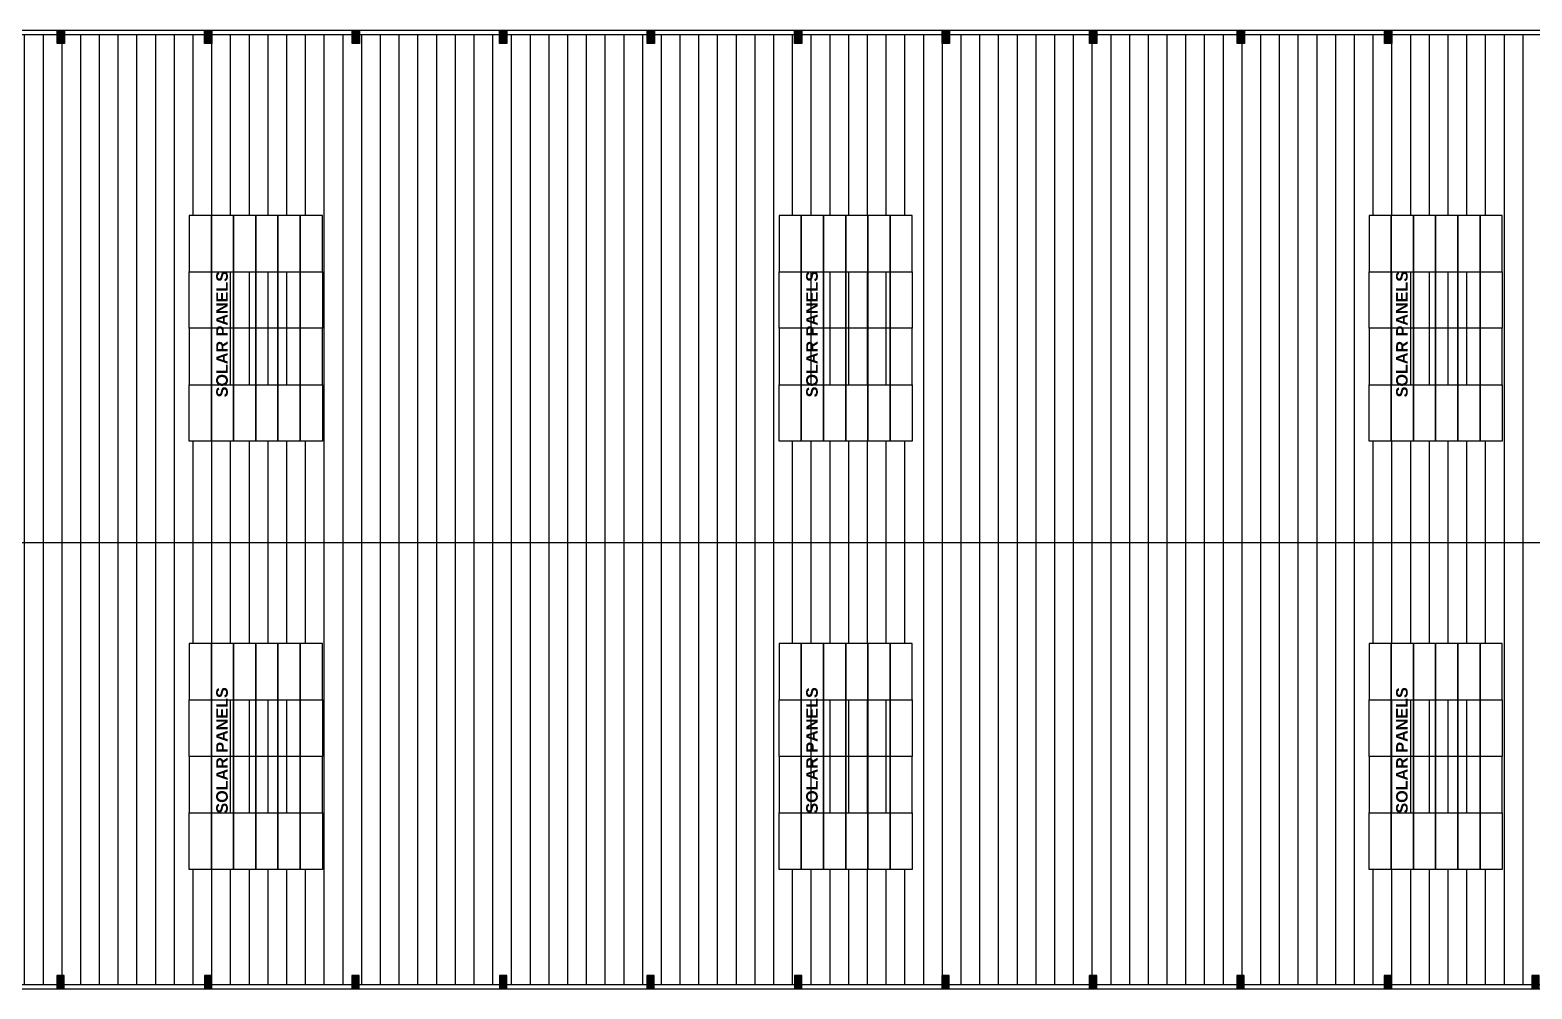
# Model space of a CAD drawing. Header units: metres. Extents: x 6804 to 7881, y 412 to 705.
# Drawn here: x 7351.7 to 7428, y 520.4 to 569.2 of the extents above; entities that cross this region are included whole.
import ezdxf

# ---------------------------------------------------------------- set-up
doc = ezdxf.new("R2010")
doc.units = ezdxf.units.M
doc.header["$LTSCALE"] = 5
doc.linetypes.add('CONTINOUS', pattern=[0])
doc.layers.get('0').update_dxf_attribs({"color": 8, "linetype": 'CONTINUOUS'})
for name, color, linetype in [('_CourtYard(OTS)', 8, 'CONTINUOUS'), ('col', 8, 'CONTINUOUS'), ('HATCH', 8, 'CONTINUOUS'), ('Steel', 1, 'CONTINUOUS'), ('TEXT NOTES', 200, 'CONTINUOUS'), ('WAL', 1, 'CONTINUOUS'), ('WALL', 3, 'CONTINUOUS')]:
    doc.layers.add(name, color=color, linetype=linetype)
doc.styles.add('TITLE', font='arialbd.ttf')

# ---------------------------------------------------------------- blocks, each defined once
blk = doc.blocks.new('MFC1')
at = {"color": 252}
for p, q in [((-24, 60), (-96, 60)), ((-60, 96), (-60, 24)), ((96, 60), (24, 60)), ((60, 96), (60, 24)), ((-24, -60), (-96, -60)), ((-60, -24), (-60, -96)), ((96, -60), (24, -60)), ((60, -24), (60, -96))]:
    blk.add_line(p, q, dxfattribs=at)
at = {"color": 1}
for p, q in [((-3, 0), (3, 0)), ((0, -6.2), (0, 6.2))]:
    blk.add_line(p, q, dxfattribs=at)
blk.add_lwpolyline([(-137.5, 175), (137.5, 175), (137.5, -175), (-137.5, -175)], close=True)
for centre in [(-60, 60), (60, 60), (-60, -60), (60, -60)]:
    blk.add_circle(centre, 18)
at = {"layer": 'Steel'}
for points in [[(-112.5, 150), (-112.5, 162), (112.5, 162), (112.5, 150), (-112.5, 150)], [(-112.5, 150), (-112.5, 162), (112.5, 162), (112.5, 150), (-112.5, 150)], [(-112.5, 150), (-112.5, 162), (112.5, 162), (112.5, 150), (-112.5, 150)], [(-112.5, 150), (-112.5, 162), (112.5, 162), (112.5, 150), (-112.5, 150)], [(-112.5, 150), (-112.5, 162), (112.5, 162), (112.5, 150), (-112.5, 150)], [(-112.5, 150), (-112.5, 162), (112.5, 162), (112.5, 150), (-112.5, 150)], [(-112.5, 150), (-112.5, 162), (112.5, 162), (112.5, 150), (-112.5, 150)], [(-112.5, 150), (-112.5, 162), (112.5, 162), (112.5, 150), (-112.5, 150)], [(-112.5, 150), (-112.5, 162), (112.5, 162), (112.5, 150), (-112.5, 150)], [(-112.5, 150), (-112.5, 162), (112.5, 162), (112.5, 150), (-112.5, 150)], [(-112.5, 150), (-112.5, 162), (112.5, 162), (112.5, 150), (-112.5, 150)], [(-112.5, 150), (-112.5, 162), (112.5, 162), (112.5, 150), (-112.5, 150)], [(-112.5, 150), (-112.5, 162), (112.5, 162), (112.5, 150), (-112.5, 150)], [(-112.5, 150), (-112.5, 162), (112.5, 162), (112.5, 150), (-112.5, 150)], [(-112.5, 150), (-112.5, 162), (112.5, 162), (112.5, 150), (-112.5, 150)], [(-112.5, 150), (-112.5, 162), (112.5, 162), (112.5, 150), (-112.5, 150)], [(-112.5, 150), (-112.5, 162), (112.5, 162), (112.5, 150), (-112.5, 150)], [(-112.5, 150), (-112.5, 162), (112.5, 162), (112.5, 150), (-112.5, 150)], [(-112.5, 150), (-112.5, 162), (112.5, 162), (112.5, 150), (-112.5, 150)], [(-112.5, 150), (-112.5, 162), (112.5, 162), (112.5, 150), (-112.5, 150)], [(-112.5, 150), (-112.5, 162), (112.5, 162), (112.5, 150), (-112.5, 150)], [(-112.5, 150), (-112.5, 162), (112.5, 162), (112.5, 150), (-112.5, 150)], [(-3, 150), (3, 150), (3, -150), (-3, -150), (-3, 150)], [(-3, 150), (3, 150), (3, -150), (-3, -150), (-3, 150)], [(-3, 150), (3, 150), (3, -150), (-3, -150), (-3, 150)], [(-3, 150), (3, 150), (3, -150), (-3, -150), (-3, 150)], [(-3, 150), (3, 150), (3, -150), (-3, -150), (-3, 150)], [(-3, 150), (3, 150), (3, -150), (-3, -150), (-3, 150)], [(-3, 150), (3, 150), (3, -150), (-3, -150), (-3, 150)], [(-3, 150), (3, 150), (3, -150), (-3, -150), (-3, 150)], [(-3, 150), (3, 150), (3, -150), (-3, -150), (-3, 150)], [(-3, 150), (3, 150), (3, -150), (-3, -150), (-3, 150)], [(-3, 150), (3, 150), (3, -150), (-3, -150), (-3, 150)], [(-3, 150), (3, 150), (3, -150), (-3, -150), (-3, 150)], [(-3, 150), (3, 150), (3, -150), (-3, -150), (-3, 150)], [(-3, 150), (3, 150), (3, -150), (-3, -150), (-3, 150)], [(-3, 150), (3, 150), (3, -150), (-3, -150), (-3, 150)], [(-3, 150), (3, 150), (3, -150), (-3, -150), (-3, 150)], [(-3, 150), (3, 150), (3, -150), (-3, -150), (-3, 150)], [(-3, 150), (3, 150), (3, -150), (-3, -150), (-3, 150)], [(-3, 150), (3, 150), (3, -150), (-3, -150), (-3, 150)], [(-3, 150), (3, 150), (3, -150), (-3, -150), (-3, 150)], [(-3, 150), (3, 150), (3, -150), (-3, -150), (-3, 150)], [(-3, 150), (3, 150), (3, -150), (-3, -150), (-3, 150)], [(-112.5, -150), (-112.5, -162), (112.5, -162), (112.5, -150), (-112.5, -150)], [(-112.5, -150), (-112.5, -162), (112.5, -162), (112.5, -150), (-112.5, -150)], [(-112.5, -150), (-112.5, -162), (112.5, -162), (112.5, -150), (-112.5, -150)], [(-112.5, -150), (-112.5, -162), (112.5, -162), (112.5, -150), (-112.5, -150)], [(-112.5, -150), (-112.5, -162), (112.5, -162), (112.5, -150), (-112.5, -150)], [(-112.5, -150), (-112.5, -162), (112.5, -162), (112.5, -150), (-112.5, -150)], [(-112.5, -150), (-112.5, -162), (112.5, -162), (112.5, -150), (-112.5, -150)], [(-112.5, -150), (-112.5, -162), (112.5, -162), (112.5, -150), (-112.5, -150)], [(-112.5, -150), (-112.5, -162), (112.5, -162), (112.5, -150), (-112.5, -150)], [(-112.5, -150), (-112.5, -162), (112.5, -162), (112.5, -150), (-112.5, -150)], [(-112.5, -150), (-112.5, -162), (112.5, -162), (112.5, -150), (-112.5, -150)], [(-112.5, -150), (-112.5, -162), (112.5, -162), (112.5, -150), (-112.5, -150)], [(-112.5, -150), (-112.5, -162), (112.5, -162), (112.5, -150), (-112.5, -150)], [(-112.5, -150), (-112.5, -162), (112.5, -162), (112.5, -150), (-112.5, -150)], [(-112.5, -150), (-112.5, -162), (112.5, -162), (112.5, -150), (-112.5, -150)], [(-112.5, -150), (-112.5, -162), (112.5, -162), (112.5, -150), (-112.5, -150)], [(-112.5, -150), (-112.5, -162), (112.5, -162), (112.5, -150), (-112.5, -150)], [(-112.5, -150), (-112.5, -162), (112.5, -162), (112.5, -150), (-112.5, -150)], [(-112.5, -150), (-112.5, -162), (112.5, -162), (112.5, -150), (-112.5, -150)], [(-112.5, -150), (-112.5, -162), (112.5, -162), (112.5, -150), (-112.5, -150)], [(-112.5, -150), (-112.5, -162), (112.5, -162), (112.5, -150), (-112.5, -150)], [(-112.5, -150), (-112.5, -162), (112.5, -162), (112.5, -150), (-112.5, -150)]]:
    blk.add_lwpolyline(points, dxfattribs=at)
blk = doc.blocks.new('wsdefsegr')
at = {"layer": 'HATCH'}
h = blk.add_hatch(color=256, dxfattribs=at)
h.dxf.hatch_style = 1
h.paths.add_polyline_path([(9068, -5301), (9443, -5301), (9443, -4621), (9068, -4621)])
at = {"layer": 'col', "color": 5}
blk.add_lwpolyline([(9068, -4621), (9443, -4621), (9443, -5301), (9068, -5301)], close=True, dxfattribs=at)
blk.add_blockref('MFC1', (9255, -5036))

msp = doc.modelspace()

# ---------------------------------------------------------------- hatches: boundary and pattern name
at = {"layer": 'HATCH', "linetype": 'CONTINOUS', "ltscale": 2}
h = msp.add_hatch(dxfattribs=at)
h.set_pattern_fill('LINE', color=256, scale=0.3, angle=90, style=0)
h.paths.add_polyline_path([(7353.049, 568.518), (7353.049, 568.968), (7345.924, 568.968), (7345.924, 568.518), (7345.549, 568.518), (7345.549, 568.968), (7338.424, 568.968), (7338.424, 568.518), (7338.049, 568.518), (7338.049, 568.968), (7330.924, 568.968), (7330.924, 568.518), (7330.549, 568.518), (7330.549, 568.968), (7323.424, 568.968), (7323.424, 568.518), (7323.049, 568.518), (7323.049, 568.968), (7316.96, 568.968), (7315.924, 568.968), (7315.924, 568.518), (7315.549, 568.518), (7315.549, 568.968), (7308.424, 568.968), (7308.424, 568.518), (7308.049, 568.518), (7308.049, 568.968), (7300.924, 568.968), (7300.924, 568.518), (7300.549, 568.518), (7300.549, 568.968), (7293.424, 568.968), (7293.424, 568.518), (7293.049, 568.518), (7293.049, 568.968), (7285.426, 568.968), (7285.426, 568.518), (7285.354, 568.518), (7285.354, 543.468), (7285.415, 543.468), (7285.415, 543.15), (7475.987, 543.15), (7475.987, 543.317), (7476.437, 543.317), (7476.437, 548.142), (7475.987, 548.142), (7475.987, 548.517), (7476.437, 548.517), (7476.437, 553.342), (7475.987, 553.342), (7475.987, 553.717), (7476.437, 553.717), (7476.437, 558.265), (7476.437, 558.542), (7475.987, 558.542), (7475.987, 558.917), (7476.437, 558.917), (7476.437, 563.742), (7475.987, 563.742), (7475.987, 564.117), (7476.437, 564.117), (7476.437, 568.517), (7476.299, 568.517), (7476.299, 568.967), (7465.924, 568.967), (7465.924, 568.518), (7465.549, 568.518), (7465.549, 568.967), (7458.424, 568.968), (7458.424, 568.518), (7458.049, 568.518), (7458.049, 568.968), (7450.924, 568.968), (7450.924, 568.518), (7450.549, 568.518), (7450.549, 568.968), (7443.424, 568.968), (7443.424, 568.518), (7443.049, 568.518), (7443.049, 568.968), (7436.96, 568.968), (7435.924, 568.968), (7435.924, 568.518), (7435.549, 568.518), (7435.549, 568.968), (7428.424, 568.968), (7428.424, 568.518), (7428.049, 568.518), (7428.049, 568.968), (7420.924, 568.968), (7420.924, 568.518), (7420.549, 568.518), (7420.549, 568.968), (7413.424, 568.968), (7413.424, 568.518), (7413.049, 568.518), (7413.049, 568.968), (7405.924, 568.968), (7405.924, 568.518), (7405.549, 568.518), (7405.549, 568.968), (7398.424, 568.968), (7398.424, 568.518), (7398.049, 568.518), (7398.049, 568.968), (7390.924, 568.968), (7390.924, 568.518), (7390.549, 568.518), (7390.549, 568.968), (7383.424, 568.968), (7383.424, 568.518), (7383.049, 568.518), (7383.049, 568.968), (7376.96, 568.968), (7375.924, 568.968), (7375.924, 568.518), (7375.549, 568.518), (7375.549, 568.968), (7368.424, 568.968), (7368.424, 568.518), (7368.049, 568.518), (7368.049, 568.968), (7360.924, 568.968), (7360.924, 568.518), (7360.549, 568.518), (7360.549, 568.968), (7353.424, 568.968), (7353.424, 568.518)])
h.paths.add_polyline_path([(7359.762, 559.773), (7360.891, 559.773), (7362.02, 559.773), (7363.149, 559.773), (7364.278, 559.773), (7365.407, 559.773), (7366.536, 559.773), (7366.536, 556.903), (7366.536, 554.033), (7366.536, 551.162), (7366.536, 548.292), (7365.407, 548.292), (7364.278, 548.292), (7363.149, 548.292), (7362.02, 548.292), (7360.891, 548.292), (7359.762, 548.292), (7359.762, 551.162), (7359.762, 554.033), (7359.762, 556.903)], flags=16)
h.paths.add_polyline_path([(7360.891, 556.903), (7362.02, 556.903), (7363.149, 556.903), (7364.278, 556.903), (7365.407, 556.903), (7365.407, 554.033), (7365.407, 551.162), (7364.278, 551.162), (7363.149, 551.162), (7362.02, 551.162), (7360.891, 551.162), (7360.891, 554.033)], flags=0)
h.paths.add_polyline_path([(7336.536, 559.773), (7336.536, 556.903), (7336.536, 554.033), (7336.536, 551.162), (7336.536, 548.292), (7335.407, 548.292), (7334.278, 548.292), (7333.149, 548.292), (7332.02, 548.292), (7330.891, 548.292), (7329.762, 548.292), (7329.762, 551.162), (7329.762, 554.033), (7329.762, 556.903), (7329.762, 559.773), (7330.891, 559.773), (7332.02, 559.773), (7333.149, 559.773), (7334.278, 559.773), (7335.407, 559.773)], flags=16)
h.paths.add_polyline_path([(7335.407, 556.903), (7335.407, 554.033), (7335.407, 551.162), (7334.278, 551.162), (7333.149, 551.162), (7332.02, 551.162), (7330.891, 551.162), (7330.891, 554.033), (7330.891, 556.903), (7332.02, 556.903), (7333.149, 556.903), (7334.278, 556.903)], flags=0)
h.paths.add_polyline_path([(7389.762, 559.773), (7390.891, 559.773), (7392.02, 559.773), (7393.149, 559.773), (7394.278, 559.773), (7395.407, 559.773), (7396.536, 559.773), (7396.536, 556.903), (7396.536, 554.033), (7396.536, 551.162), (7396.536, 548.292), (7395.407, 548.292), (7394.278, 548.292), (7393.149, 548.292), (7392.02, 548.292), (7390.891, 548.292), (7389.762, 548.292), (7389.762, 551.162), (7389.762, 554.033), (7389.762, 556.903)], flags=16)
h.paths.add_polyline_path([(7390.891, 556.903), (7392.02, 556.903), (7393.149, 556.903), (7394.278, 556.903), (7395.407, 556.903), (7395.407, 554.033), (7395.407, 551.162), (7394.278, 551.162), (7393.149, 551.162), (7392.02, 551.162), (7390.891, 551.162), (7390.891, 554.033)], flags=0)
h.paths.add_polyline_path([(7306.536, 559.773), (7306.536, 556.903), (7306.536, 554.033), (7306.536, 551.162), (7306.536, 548.292), (7305.407, 548.292), (7304.278, 548.292), (7303.149, 548.292), (7302.02, 548.292), (7300.891, 548.292), (7299.762, 548.292), (7299.762, 551.162), (7299.762, 554.033), (7299.762, 556.903), (7299.762, 559.773), (7300.891, 559.773), (7302.02, 559.773), (7303.149, 559.773), (7304.278, 559.773), (7305.407, 559.773)], flags=16)
h.paths.add_polyline_path([(7305.407, 556.903), (7305.407, 554.033), (7305.407, 551.162), (7304.278, 551.162), (7303.149, 551.162), (7302.02, 551.162), (7300.891, 551.162), (7300.891, 554.033), (7300.891, 556.903), (7302.02, 556.903), (7303.149, 556.903), (7304.278, 556.903)], flags=0)
h.paths.add_polyline_path([(7419.762, 559.773), (7420.891, 559.773), (7422.02, 559.773), (7423.149, 559.773), (7424.278, 559.773), (7425.407, 559.773), (7426.536, 559.773), (7426.536, 556.903), (7426.536, 554.033), (7426.536, 551.162), (7426.536, 548.292), (7425.407, 548.292), (7424.278, 548.292), (7423.149, 548.292), (7422.02, 548.292), (7420.891, 548.292), (7419.762, 548.292), (7419.762, 551.162), (7419.762, 554.033), (7419.762, 556.903)], flags=16)
h.paths.add_polyline_path([(7420.891, 556.903), (7422.02, 556.903), (7423.149, 556.903), (7424.278, 556.903), (7425.407, 556.903), (7425.407, 554.033), (7425.407, 551.162), (7424.278, 551.162), (7423.149, 551.162), (7422.02, 551.162), (7420.891, 551.162), (7420.891, 554.033)], flags=0)
h.paths.add_polyline_path([(7449.762, 559.773), (7450.891, 559.773), (7452.02, 559.773), (7453.149, 559.773), (7454.278, 559.773), (7455.407, 559.773), (7456.536, 559.773), (7456.536, 556.903), (7456.536, 554.033), (7456.536, 551.162), (7456.536, 548.292), (7455.407, 548.292), (7454.278, 548.292), (7453.149, 548.292), (7452.02, 548.292), (7450.891, 548.292), (7449.762, 548.292), (7449.762, 551.162), (7449.762, 554.033), (7449.762, 556.903)], flags=16)
h.paths.add_polyline_path([(7450.891, 556.903), (7452.02, 556.903), (7453.149, 556.903), (7454.278, 556.903), (7455.407, 556.903), (7455.407, 554.033), (7455.407, 551.162), (7454.278, 551.162), (7453.149, 551.162), (7452.02, 551.162), (7450.891, 551.162), (7450.891, 554.033)], flags=0)
h.paths.add_polyline_path([(7285.415, 543.15), (7285.415, 542.788), (7285.354, 542.788), (7285.354, 521.127), (7285.565, 521.127), (7285.565, 520.677), (7293.038, 520.677), (7293.038, 521.127), (7293.413, 521.127), (7293.413, 520.677), (7300.538, 520.677), (7300.538, 521.127), (7300.913, 521.127), (7300.913, 520.677), (7308.038, 520.677), (7308.038, 521.127), (7308.413, 521.127), (7308.413, 520.677), (7315.538, 520.677), (7315.538, 521.127), (7315.913, 521.127), (7315.913, 520.677), (7316.96, 520.677), (7323.038, 520.677), (7323.038, 521.127), (7323.413, 521.127), (7323.413, 520.677), (7330.538, 520.677), (7330.538, 521.127), (7330.913, 521.127), (7330.913, 520.677), (7338.038, 520.677), (7338.038, 521.127), (7338.413, 521.127), (7338.413, 520.677), (7345.538, 520.677), (7345.538, 521.127), (7345.913, 521.127), (7345.913, 520.677), (7353.038, 520.677), (7353.038, 521.127), (7353.413, 521.127), (7353.413, 520.677), (7360.538, 520.677), (7360.538, 521.127), (7360.913, 521.127), (7360.913, 520.677), (7368.038, 520.677), (7368.038, 521.127), (7368.413, 521.127), (7368.413, 520.677), (7369.46, 520.677), (7375.538, 520.677), (7375.538, 521.127), (7375.913, 521.127), (7375.913, 520.677), (7383.038, 520.677), (7383.038, 521.127), (7383.413, 521.127), (7383.413, 520.677), (7390.538, 520.677), (7390.538, 521.127), (7390.913, 521.127), (7390.913, 520.677), (7398.038, 520.677), (7398.038, 521.127), (7398.413, 521.127), (7398.413, 520.677), (7405.538, 520.677), (7405.538, 521.127), (7405.913, 521.127), (7405.913, 520.677), (7413.038, 520.677), (7413.038, 521.127), (7413.413, 521.127), (7413.413, 520.677), (7420.538, 520.677), (7420.538, 521.127), (7420.913, 521.127), (7420.913, 520.677), (7428.038, 520.677), (7428.038, 521.127), (7428.413, 521.127), (7428.413, 520.677), (7429.46, 520.677), (7435.538, 520.677), (7435.538, 521.127), (7435.913, 521.127), (7435.913, 520.677), (7443.038, 520.677), (7443.038, 521.127), (7443.413, 521.127), (7443.413, 520.677), (7450.538, 520.678), (7450.538, 521.127), (7450.913, 521.127), (7450.913, 520.678), (7458.038, 520.678), (7458.038, 521.127), (7458.413, 521.127), (7458.413, 520.678), (7465.538, 520.678), (7465.538, 521.127), (7465.913, 521.127), (7465.913, 520.678), (7476.292, 520.678), (7476.292, 521.128), (7476.437, 521.128), (7476.437, 527.342), (7475.987, 527.342), (7475.987, 527.717), (7476.437, 527.717), (7476.437, 532.106), (7476.437, 532.542), (7475.987, 532.542), (7475.987, 532.917), (7476.437, 532.917), (7476.437, 537.742), (7475.987, 537.742), (7475.987, 538.117), (7476.437, 538.117), (7476.437, 542.942), (7475.987, 542.942), (7475.987, 543.15)])
h.paths.add_polyline_path([(7359.762, 535.138), (7359.762, 538.008), (7360.891, 538.008), (7362.02, 538.008), (7363.149, 538.008), (7364.278, 538.008), (7365.407, 538.008), (7366.536, 538.008), (7366.536, 535.138), (7366.536, 532.268), (7366.536, 529.397), (7366.536, 526.527), (7365.407, 526.527), (7364.278, 526.527), (7363.149, 526.527), (7362.02, 526.527), (7360.891, 526.527), (7359.762, 526.527), (7359.762, 529.397), (7359.762, 532.268)], flags=16)
h.paths.add_polyline_path([(7360.891, 535.138), (7362.02, 535.138), (7363.149, 535.138), (7364.278, 535.138), (7365.407, 535.138), (7365.407, 532.268), (7365.407, 529.397), (7364.278, 529.397), (7363.149, 529.397), (7362.02, 529.397), (7360.891, 529.397), (7360.891, 532.268)], flags=0)
h.paths.add_polyline_path([(7336.536, 532.268), (7336.536, 529.397), (7336.536, 526.527), (7335.407, 526.527), (7334.278, 526.527), (7333.149, 526.527), (7332.02, 526.527), (7330.891, 526.527), (7329.762, 526.527), (7329.762, 529.397), (7329.762, 532.268), (7329.762, 535.138), (7329.762, 538.008), (7330.891, 538.008), (7332.02, 538.008), (7333.149, 538.008), (7334.278, 538.008), (7335.407, 538.008), (7336.536, 538.008), (7336.536, 535.138)], flags=16)
h.paths.add_polyline_path([(7335.407, 532.268), (7335.407, 529.397), (7334.278, 529.397), (7333.149, 529.397), (7332.02, 529.397), (7330.891, 529.397), (7330.891, 532.268), (7330.891, 535.138), (7332.02, 535.138), (7333.149, 535.138), (7334.278, 535.138), (7335.407, 535.138)], flags=0)
h.paths.add_polyline_path([(7389.762, 535.138), (7389.762, 538.008), (7390.891, 538.008), (7392.02, 538.008), (7393.149, 538.008), (7394.278, 538.008), (7395.407, 538.008), (7396.536, 538.008), (7396.536, 535.138), (7396.536, 532.268), (7396.536, 529.397), (7396.536, 526.527), (7395.407, 526.527), (7394.278, 526.527), (7393.149, 526.527), (7392.02, 526.527), (7390.891, 526.527), (7389.762, 526.527), (7389.762, 529.397), (7389.762, 532.268)], flags=16)
h.paths.add_polyline_path([(7390.891, 535.138), (7392.02, 535.138), (7393.149, 535.138), (7394.278, 535.138), (7395.407, 535.138), (7395.407, 532.268), (7395.407, 529.397), (7394.278, 529.397), (7393.149, 529.397), (7392.02, 529.397), (7390.891, 529.397), (7390.891, 532.268)], flags=0)
h.paths.add_polyline_path([(7306.536, 532.268), (7306.536, 529.397), (7306.536, 526.527), (7305.407, 526.527), (7304.278, 526.527), (7303.149, 526.527), (7302.02, 526.527), (7300.891, 526.527), (7299.762, 526.527), (7299.762, 529.397), (7299.762, 532.268), (7299.762, 535.138), (7299.762, 538.008), (7300.891, 538.008), (7302.02, 538.008), (7303.149, 538.008), (7304.278, 538.008), (7305.407, 538.008), (7306.536, 538.008), (7306.536, 535.138)], flags=16)
h.paths.add_polyline_path([(7305.407, 532.268), (7305.407, 529.397), (7304.278, 529.397), (7303.149, 529.397), (7302.02, 529.397), (7300.891, 529.397), (7300.891, 532.268), (7300.891, 535.138), (7302.02, 535.138), (7303.149, 535.138), (7304.278, 535.138), (7305.407, 535.138)], flags=0)
h.paths.add_polyline_path([(7419.762, 535.138), (7419.762, 538.008), (7420.891, 538.008), (7422.02, 538.008), (7423.149, 538.008), (7424.278, 538.008), (7425.407, 538.008), (7426.536, 538.008), (7426.536, 535.138), (7426.536, 532.268), (7426.536, 529.397), (7426.536, 526.527), (7425.407, 526.527), (7424.278, 526.527), (7423.149, 526.527), (7422.02, 526.527), (7420.891, 526.527), (7419.762, 526.527), (7419.762, 529.397), (7419.762, 532.268)], flags=16)
h.paths.add_polyline_path([(7420.891, 535.138), (7422.02, 535.138), (7423.149, 535.138), (7424.278, 535.138), (7425.407, 535.138), (7425.407, 532.268), (7425.407, 529.397), (7424.278, 529.397), (7423.149, 529.397), (7422.02, 529.397), (7420.891, 529.397), (7420.891, 532.268)], flags=0)
h.paths.add_polyline_path([(7449.762, 535.138), (7449.762, 538.008), (7450.891, 538.008), (7452.02, 538.008), (7453.149, 538.008), (7454.278, 538.008), (7455.407, 538.008), (7456.536, 538.008), (7456.536, 535.138), (7456.536, 532.268), (7456.536, 529.397), (7456.536, 526.527), (7455.407, 526.527), (7454.278, 526.527), (7453.149, 526.527), (7452.02, 526.527), (7450.891, 526.527), (7449.762, 526.527), (7449.762, 529.397), (7449.762, 532.268)], flags=16)
h.paths.add_polyline_path([(7450.891, 535.138), (7452.02, 535.138), (7453.149, 535.138), (7454.278, 535.138), (7455.407, 535.138), (7455.407, 532.268), (7455.407, 529.397), (7454.278, 529.397), (7453.149, 529.397), (7452.02, 529.397), (7450.891, 529.397), (7450.891, 532.268)], flags=0)
h.paths.add_polyline_path([(7451.89, 550.373), (7451.89, 557.101), (7450.979, 557.101), (7450.979, 550.373)], flags=8)
h.paths.add_polyline_path([(7421.89, 550.373), (7421.89, 557.101), (7420.979, 557.101), (7420.979, 550.373)], flags=8)
h.paths.add_polyline_path([(7391.89, 550.373), (7391.89, 557.101), (7390.979, 557.101), (7390.979, 550.373)], flags=8)
h.paths.add_polyline_path([(7361.89, 550.373), (7361.89, 557.101), (7360.979, 557.101), (7360.979, 550.373)], flags=8)
h.paths.add_polyline_path([(7331.89, 550.373), (7331.89, 557.101), (7330.979, 557.101), (7330.979, 550.373)], flags=8)
h.paths.add_polyline_path([(7301.89, 550.373), (7301.89, 557.101), (7300.979, 557.101), (7300.979, 550.373)], flags=8)
h.paths.add_polyline_path([(7451.89, 529.21), (7451.89, 535.938), (7450.979, 535.938), (7450.979, 529.21)], flags=8)
h.paths.add_polyline_path([(7421.89, 529.21), (7421.89, 535.938), (7420.979, 535.938), (7420.979, 529.21)], flags=8)
h.paths.add_polyline_path([(7391.89, 529.21), (7391.89, 535.938), (7390.979, 535.938), (7390.979, 529.21)], flags=8)
h.paths.add_polyline_path([(7361.89, 529.21), (7361.89, 535.938), (7360.979, 535.938), (7360.979, 529.21)], flags=8)
h.paths.add_polyline_path([(7331.89, 529.21), (7331.89, 535.938), (7330.979, 535.938), (7330.979, 529.21)], flags=8)
h.paths.add_polyline_path([(7301.89, 529.21), (7301.89, 535.938), (7300.979, 535.938), (7300.979, 529.21)], flags=8)

# ---------------------------------------------------------------- linework, layer by layer
at = {"layer": '_CourtYard(OTS)', "color": 8}
for points in [[(7360.891, 559.773), (7359.762, 559.773), (7359.762, 556.903), (7360.891, 556.903)], [(7362.02, 559.773), (7360.891, 559.773), (7360.891, 556.903), (7362.02, 556.903)], [(7363.149, 559.773), (7362.02, 559.773), (7362.02, 556.903), (7363.149, 556.903)], [(7364.278, 559.773), (7363.149, 559.773), (7363.149, 556.903), (7364.278, 556.903)], [(7365.407, 559.773), (7364.278, 559.773), (7364.278, 556.903), (7365.407, 556.903)], [(7366.536, 559.773), (7365.407, 559.773), (7365.407, 556.903), (7366.536, 556.903)], [(7390.891, 559.773), (7389.762, 559.773), (7389.762, 556.903), (7390.891, 556.903)], [(7392.02, 559.773), (7390.891, 559.773), (7390.891, 556.903), (7392.02, 556.903)], [(7393.149, 559.773), (7392.02, 559.773), (7392.02, 556.903), (7393.149, 556.903)], [(7394.278, 559.773), (7393.149, 559.773), (7393.149, 556.903), (7394.278, 556.903)], [(7395.407, 559.773), (7394.278, 559.773), (7394.278, 556.903), (7395.407, 556.903)], [(7396.536, 559.773), (7395.407, 559.773), (7395.407, 556.903), (7396.536, 556.903)], [(7420.891, 559.773), (7419.762, 559.773), (7419.762, 556.903), (7420.891, 556.903)], [(7422.02, 559.773), (7420.891, 559.773), (7420.891, 556.903), (7422.02, 556.903)], [(7423.149, 559.773), (7422.02, 559.773), (7422.02, 556.903), (7423.149, 556.903)], [(7424.278, 559.773), (7423.149, 559.773), (7423.149, 556.903), (7424.278, 556.903)], [(7425.407, 559.773), (7424.278, 559.773), (7424.278, 556.903), (7425.407, 556.903)], [(7426.536, 559.773), (7425.407, 559.773), (7425.407, 556.903), (7426.536, 556.903)], [(7360.891, 554.033), (7359.762, 554.033), (7359.762, 556.903), (7360.891, 556.903)], [(7362.02, 554.033), (7360.891, 554.033), (7360.891, 556.903), (7362.02, 556.903)], [(7363.149, 554.033), (7362.02, 554.033), (7362.02, 556.903), (7363.149, 556.903)], [(7364.278, 554.033), (7363.149, 554.033), (7363.149, 556.903), (7364.278, 556.903)], [(7365.407, 554.033), (7364.278, 554.033), (7364.278, 556.903), (7365.407, 556.903)], [(7366.536, 554.033), (7365.407, 554.033), (7365.407, 556.903), (7366.536, 556.903)], [(7390.891, 554.033), (7389.762, 554.033), (7389.762, 556.903), (7390.891, 556.903)], [(7392.02, 554.033), (7390.891, 554.033), (7390.891, 556.903), (7392.02, 556.903)], [(7393.149, 554.033), (7392.02, 554.033), (7392.02, 556.903), (7393.149, 556.903)], [(7394.278, 554.033), (7393.149, 554.033), (7393.149, 556.903), (7394.278, 556.903)], [(7395.407, 554.033), (7394.278, 554.033), (7394.278, 556.903), (7395.407, 556.903)], [(7396.536, 554.033), (7395.407, 554.033), (7395.407, 556.903), (7396.536, 556.903)], [(7420.891, 554.033), (7419.762, 554.033), (7419.762, 556.903), (7420.891, 556.903)], [(7422.02, 554.033), (7420.891, 554.033), (7420.891, 556.903), (7422.02, 556.903)], [(7423.149, 554.033), (7422.02, 554.033), (7422.02, 556.903), (7423.149, 556.903)], [(7424.278, 554.033), (7423.149, 554.033), (7423.149, 556.903), (7424.278, 556.903)], [(7425.407, 554.033), (7424.278, 554.033), (7424.278, 556.903), (7425.407, 556.903)], [(7426.536, 554.033), (7425.407, 554.033), (7425.407, 556.903), (7426.536, 556.903)], [(7360.891, 554.033), (7359.762, 554.033), (7359.762, 551.162), (7360.891, 551.162)], [(7362.02, 554.033), (7360.891, 554.033), (7360.891, 551.162), (7362.02, 551.162)], [(7363.149, 554.033), (7362.02, 554.033), (7362.02, 551.162), (7363.149, 551.162)], [(7364.278, 554.033), (7363.149, 554.033), (7363.149, 551.162), (7364.278, 551.162)], [(7365.407, 554.033), (7364.278, 554.033), (7364.278, 551.162), (7365.407, 551.162)], [(7366.536, 554.033), (7365.407, 554.033), (7365.407, 551.162), (7366.536, 551.162)], [(7390.891, 554.033), (7389.762, 554.033), (7389.762, 551.162), (7390.891, 551.162)], [(7392.02, 554.033), (7390.891, 554.033), (7390.891, 551.162), (7392.02, 551.162)], [(7393.149, 554.033), (7392.02, 554.033), (7392.02, 551.162), (7393.149, 551.162)], [(7394.278, 554.033), (7393.149, 554.033), (7393.149, 551.162), (7394.278, 551.162)], [(7395.407, 554.033), (7394.278, 554.033), (7394.278, 551.162), (7395.407, 551.162)], [(7396.536, 554.033), (7395.407, 554.033), (7395.407, 551.162), (7396.536, 551.162)], [(7420.891, 554.033), (7419.762, 554.033), (7419.762, 551.162), (7420.891, 551.162)], [(7422.02, 554.033), (7420.891, 554.033), (7420.891, 551.162), (7422.02, 551.162)], [(7423.149, 554.033), (7422.02, 554.033), (7422.02, 551.162), (7423.149, 551.162)], [(7424.278, 554.033), (7423.149, 554.033), (7423.149, 551.162), (7424.278, 551.162)], [(7425.407, 554.033), (7424.278, 554.033), (7424.278, 551.162), (7425.407, 551.162)], [(7426.536, 554.033), (7425.407, 554.033), (7425.407, 551.162), (7426.536, 551.162)], [(7360.891, 548.292), (7359.762, 548.292), (7359.762, 551.162), (7360.891, 551.162)], [(7362.02, 548.292), (7360.891, 548.292), (7360.891, 551.162), (7362.02, 551.162)], [(7363.149, 548.292), (7362.02, 548.292), (7362.02, 551.162), (7363.149, 551.162)], [(7364.278, 548.292), (7363.149, 548.292), (7363.149, 551.162), (7364.278, 551.162)], [(7365.407, 548.292), (7364.278, 548.292), (7364.278, 551.162), (7365.407, 551.162)], [(7366.536, 548.292), (7365.407, 548.292), (7365.407, 551.162), (7366.536, 551.162)], [(7390.891, 548.292), (7389.762, 548.292), (7389.762, 551.162), (7390.891, 551.162)], [(7392.02, 548.292), (7390.891, 548.292), (7390.891, 551.162), (7392.02, 551.162)], [(7393.149, 548.292), (7392.02, 548.292), (7392.02, 551.162), (7393.149, 551.162)], [(7394.278, 548.292), (7393.149, 548.292), (7393.149, 551.162), (7394.278, 551.162)], [(7395.407, 548.292), (7394.278, 548.292), (7394.278, 551.162), (7395.407, 551.162)], [(7396.536, 548.292), (7395.407, 548.292), (7395.407, 551.162), (7396.536, 551.162)], [(7420.891, 548.292), (7419.762, 548.292), (7419.762, 551.162), (7420.891, 551.162)], [(7422.02, 548.292), (7420.891, 548.292), (7420.891, 551.162), (7422.02, 551.162)], [(7423.149, 548.292), (7422.02, 548.292), (7422.02, 551.162), (7423.149, 551.162)], [(7424.278, 548.292), (7423.149, 548.292), (7423.149, 551.162), (7424.278, 551.162)], [(7425.407, 548.292), (7424.278, 548.292), (7424.278, 551.162), (7425.407, 551.162)], [(7426.536, 548.292), (7425.407, 548.292), (7425.407, 551.162), (7426.536, 551.162)], [(7360.891, 538.008), (7359.762, 538.008), (7359.762, 535.138), (7360.891, 535.138)], [(7362.02, 538.008), (7360.891, 538.008), (7360.891, 535.138), (7362.02, 535.138)], [(7363.149, 538.008), (7362.02, 538.008), (7362.02, 535.138), (7363.149, 535.138)], [(7364.278, 538.008), (7363.149, 538.008), (7363.149, 535.138), (7364.278, 535.138)], [(7365.407, 538.008), (7364.278, 538.008), (7364.278, 535.138), (7365.407, 535.138)], [(7366.536, 538.008), (7365.407, 538.008), (7365.407, 535.138), (7366.536, 535.138)], [(7390.891, 538.008), (7389.762, 538.008), (7389.762, 535.138), (7390.891, 535.138)], [(7392.02, 538.008), (7390.891, 538.008), (7390.891, 535.138), (7392.02, 535.138)], [(7393.149, 538.008), (7392.02, 538.008), (7392.02, 535.138), (7393.149, 535.138)], [(7394.278, 538.008), (7393.149, 538.008), (7393.149, 535.138), (7394.278, 535.138)], [(7395.407, 538.008), (7394.278, 538.008), (7394.278, 535.138), (7395.407, 535.138)], [(7396.536, 538.008), (7395.407, 538.008), (7395.407, 535.138), (7396.536, 535.138)], [(7420.891, 538.008), (7419.762, 538.008), (7419.762, 535.138), (7420.891, 535.138)], [(7422.02, 538.008), (7420.891, 538.008), (7420.891, 535.138), (7422.02, 535.138)], [(7423.149, 538.008), (7422.02, 538.008), (7422.02, 535.138), (7423.149, 535.138)], [(7424.278, 538.008), (7423.149, 538.008), (7423.149, 535.138), (7424.278, 535.138)], [(7425.407, 538.008), (7424.278, 538.008), (7424.278, 535.138), (7425.407, 535.138)], [(7426.536, 538.008), (7425.407, 538.008), (7425.407, 535.138), (7426.536, 535.138)], [(7360.891, 532.268), (7359.762, 532.268), (7359.762, 535.138), (7360.891, 535.138)], [(7362.02, 532.268), (7360.891, 532.268), (7360.891, 535.138), (7362.02, 535.138)], [(7363.149, 532.268), (7362.02, 532.268), (7362.02, 535.138), (7363.149, 535.138)], [(7364.278, 532.268), (7363.149, 532.268), (7363.149, 535.138), (7364.278, 535.138)], [(7365.407, 532.268), (7364.278, 532.268), (7364.278, 535.138), (7365.407, 535.138)], [(7366.536, 532.268), (7365.407, 532.268), (7365.407, 535.138), (7366.536, 535.138)], [(7390.891, 532.268), (7389.762, 532.268), (7389.762, 535.138), (7390.891, 535.138)], [(7392.02, 532.268), (7390.891, 532.268), (7390.891, 535.138), (7392.02, 535.138)], [(7393.149, 532.268), (7392.02, 532.268), (7392.02, 535.138), (7393.149, 535.138)], [(7394.278, 532.268), (7393.149, 532.268), (7393.149, 535.138), (7394.278, 535.138)], [(7395.407, 532.268), (7394.278, 532.268), (7394.278, 535.138), (7395.407, 535.138)], [(7396.536, 532.268), (7395.407, 532.268), (7395.407, 535.138), (7396.536, 535.138)], [(7420.891, 532.268), (7419.762, 532.268), (7419.762, 535.138), (7420.891, 535.138)], [(7422.02, 532.268), (7420.891, 532.268), (7420.891, 535.138), (7422.02, 535.138)], [(7423.149, 532.268), (7422.02, 532.268), (7422.02, 535.138), (7423.149, 535.138)], [(7424.278, 532.268), (7423.149, 532.268), (7423.149, 535.138), (7424.278, 535.138)], [(7425.407, 532.268), (7424.278, 532.268), (7424.278, 535.138), (7425.407, 535.138)], [(7426.536, 532.268), (7425.407, 532.268), (7425.407, 535.138), (7426.536, 535.138)], [(7360.891, 532.268), (7359.762, 532.268), (7359.762, 529.397), (7360.891, 529.397)], [(7362.02, 532.268), (7360.891, 532.268), (7360.891, 529.397), (7362.02, 529.397)], [(7363.149, 532.268), (7362.02, 532.268), (7362.02, 529.397), (7363.149, 529.397)], [(7364.278, 532.268), (7363.149, 532.268), (7363.149, 529.397), (7364.278, 529.397)], [(7365.407, 532.268), (7364.278, 532.268), (7364.278, 529.397), (7365.407, 529.397)], [(7366.536, 532.268), (7365.407, 532.268), (7365.407, 529.397), (7366.536, 529.397)], [(7390.891, 532.268), (7389.762, 532.268), (7389.762, 529.397), (7390.891, 529.397)], [(7392.02, 532.268), (7390.891, 532.268), (7390.891, 529.397), (7392.02, 529.397)], [(7393.149, 532.268), (7392.02, 532.268), (7392.02, 529.397), (7393.149, 529.397)], [(7394.278, 532.268), (7393.149, 532.268), (7393.149, 529.397), (7394.278, 529.397)], [(7395.407, 532.268), (7394.278, 532.268), (7394.278, 529.397), (7395.407, 529.397)], [(7396.536, 532.268), (7395.407, 532.268), (7395.407, 529.397), (7396.536, 529.397)], [(7420.891, 532.268), (7419.762, 532.268), (7419.762, 529.397), (7420.891, 529.397)], [(7422.02, 532.268), (7420.891, 532.268), (7420.891, 529.397), (7422.02, 529.397)], [(7423.149, 532.268), (7422.02, 532.268), (7422.02, 529.397), (7423.149, 529.397)], [(7424.278, 532.268), (7423.149, 532.268), (7423.149, 529.397), (7424.278, 529.397)], [(7425.407, 532.268), (7424.278, 532.268), (7424.278, 529.397), (7425.407, 529.397)], [(7426.536, 532.268), (7425.407, 532.268), (7425.407, 529.397), (7426.536, 529.397)], [(7360.891, 526.527), (7359.762, 526.527), (7359.762, 529.397), (7360.891, 529.397)], [(7362.02, 526.527), (7360.891, 526.527), (7360.891, 529.397), (7362.02, 529.397)], [(7363.149, 526.527), (7362.02, 526.527), (7362.02, 529.397), (7363.149, 529.397)], [(7364.278, 526.527), (7363.149, 526.527), (7363.149, 529.397), (7364.278, 529.397)], [(7365.407, 526.527), (7364.278, 526.527), (7364.278, 529.397), (7365.407, 529.397)], [(7366.536, 526.527), (7365.407, 526.527), (7365.407, 529.397), (7366.536, 529.397)], [(7390.891, 526.527), (7389.762, 526.527), (7389.762, 529.397), (7390.891, 529.397)], [(7392.02, 526.527), (7390.891, 526.527), (7390.891, 529.397), (7392.02, 529.397)], [(7393.149, 526.527), (7392.02, 526.527), (7392.02, 529.397), (7393.149, 529.397)], [(7394.278, 526.527), (7393.149, 526.527), (7393.149, 529.397), (7394.278, 529.397)], [(7395.407, 526.527), (7394.278, 526.527), (7394.278, 529.397), (7395.407, 529.397)], [(7396.536, 526.527), (7395.407, 526.527), (7395.407, 529.397), (7396.536, 529.397)], [(7420.891, 526.527), (7419.762, 526.527), (7419.762, 529.397), (7420.891, 529.397)], [(7422.02, 526.527), (7420.891, 526.527), (7420.891, 529.397), (7422.02, 529.397)], [(7423.149, 526.527), (7422.02, 526.527), (7422.02, 529.397), (7423.149, 529.397)], [(7424.278, 526.527), (7423.149, 526.527), (7423.149, 529.397), (7424.278, 529.397)], [(7425.407, 526.527), (7424.278, 526.527), (7424.278, 529.397), (7425.407, 529.397)], [(7426.536, 526.527), (7425.407, 526.527), (7425.407, 529.397), (7426.536, 529.397)]]:
    msp.add_lwpolyline(points, close=True, dxfattribs=at)
at = {"layer": 'WAL', "linetype": 'CONTINOUS', "ltscale": 2}
msp.add_line((7285.124, 543.15), (7476.667, 543.15), dxfattribs=at)
at = {"layer": 'WALL'}
for points in [[(7321.96, 569.198), (7376.96, 569.198)], [(7376.96, 569.198), (7436.96, 569.198)], [(7316.96, 568.968), (7376.96, 568.968)], [(7376.96, 568.968), (7436.96, 568.968)], [(7316.96, 520.677), (7369.46, 520.677)], [(7329.46, 520.447), (7389.46, 520.447)], [(7369.46, 520.677), (7429.46, 520.677)], [(7389.46, 520.447), (7441.96, 520.448)]]:
    msp.add_lwpolyline(points, dxfattribs=at)

# ---------------------------------------------------------------- block references
at = {"layer": 'WALL', "xscale": 0.0009999999999764, "yscale": 0.0009999999999764, "zscale": 0.0009999999999764}
for p in [(7343.981, 573.819), (7351.481, 573.819), (7358.981, 573.819), (7366.481, 573.819), (7373.981, 573.819), (7381.481, 573.819), (7388.981, 573.819), (7396.481, 573.819), (7403.981, 573.819), (7411.481, 573.819)]:
    msp.add_blockref('wsdefsegr', p, dxfattribs=at)
at = {"layer": 'WALL', "xscale": -0.0009999999999764, "yscale": 0.0009999999999764, "zscale": 0.001, "rotation": 180}
for p in [(7343.97, 515.826), (7351.47, 515.826), (7358.97, 515.826), (7366.47, 515.826), (7373.97, 515.826), (7381.47, 515.826), (7388.97, 515.826), (7396.47, 515.826), (7403.97, 515.826), (7411.47, 515.826), (7418.97, 515.826)]:
    msp.add_blockref('wsdefsegr', p, dxfattribs=at)

# ---------------------------------------------------------------- texts
at = {"layer": 'TEXT NOTES', "style": 'TITLE'}
for p in [(7361.727, 550.525), (7391.727, 550.525), (7421.727, 550.525), (7361.727, 529.362), (7391.727, 529.362), (7421.727, 529.362)]:
    msp.add_text('SOLAR PANELS', height=0.58699, rotation=90, dxfattribs=at).set_placement(p)

doc.saveas('drawing.dxf')
